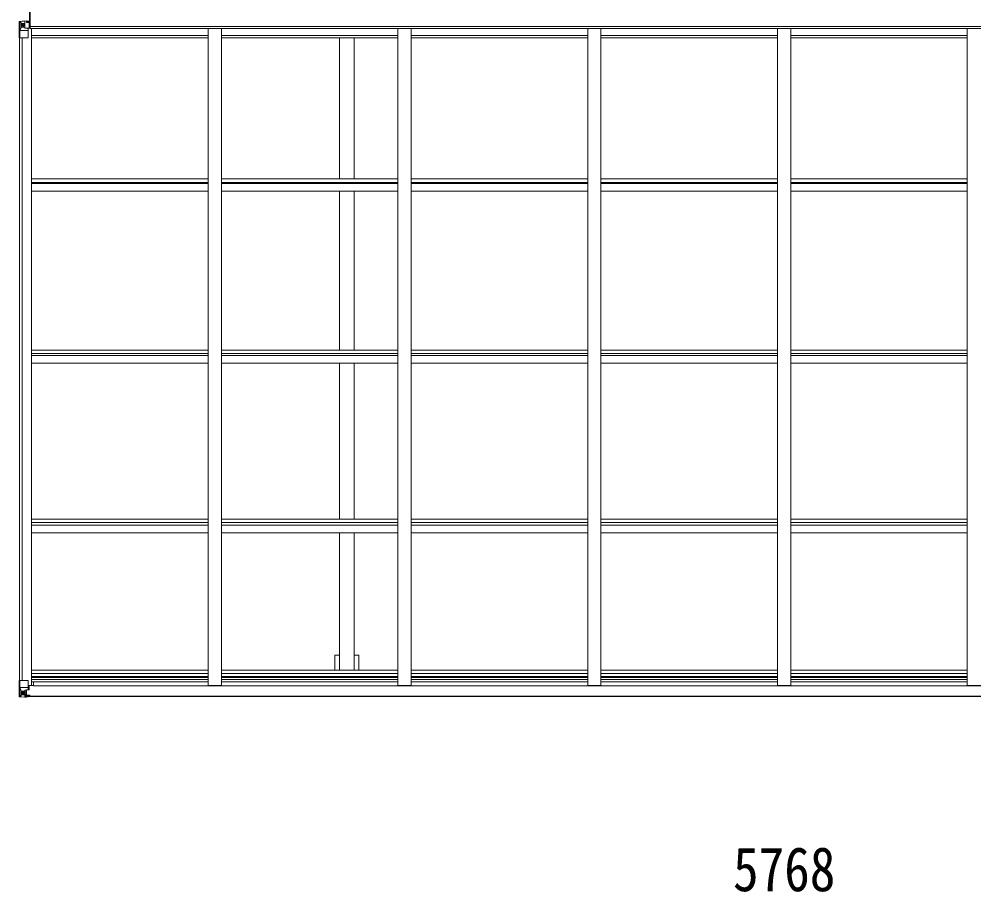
# Model space of a CAD drawing. Units: millimetres at full size; details may follow other scales. Extents: x -9783 to 33754, y -10064 to 6752.
# Drawn here: x 1090 to 4692, y 253 to 3546 of the extents above; entities that cross this region are included whole.
import ezdxf
from ezdxf.enums import TextEntityAlignment as Align

# ---------------------------------------------------------------- set-up
doc = ezdxf.new("R2010")
doc.units = ezdxf.units.MM
doc.header["$LTSCALE"] = 35
for name, color, linetype, lineweight in [('0-1_本体', 4, 'Continuous', 9), ('0-2_部品', 7, 'Continuous', 9), ('0-7_合掌部品', 3, 'Continuous', 9), ('0-A_寸法', 6, 'Continuous', 9)]:
    doc.layers.add(name, color=color, linetype=linetype, lineweight=lineweight)
doc.styles.add('ＭＳ ゴシック', font='')
doc.styles.get('ＭＳ ゴシック').set_extended_font_data('MS Gothic')

msp = doc.modelspace()

# ---------------------------------------------------------------- linework, layer by layer
at = {"layer": '0-1_本体'}
for p, q in [((1118.85, 3537.95), (1129.35, 3537.95)), ((1128.31, 3512.5), (1131.85, 3512.5)), ((6820.85, 3517.9), (1131.85, 3518.17)), ((1131.85, 3514.85), (1131.85, 3511.2)), ((6820.85, 3511.2), (1131.85, 3511.2)), ((1137.35, 3511.2), (1137.35, 1031.97)), ((1803.35, 3511.2), (1803.35, 1032.39)), ((1853.35, 3511.2), (1853.35, 1032.39)), ((2519.35, 3511.2), (2519.35, 1032.39)), ((2569.35, 3511.2), (2569.35, 1032.39)), ((3235.35, 3511.2), (3235.35, 1032.39)), ((3285.35, 3511.2), (3285.35, 1032.39)), ((3951.35, 3511.2), (3951.35, 1032.39)), ((4001.35, 3511.2), (4001.35, 1032.39)), ((4667.35, 3511.2), (4667.35, 1032.39)), ((1092.35, 3476.15), (1092.35, 1051.05)), ((1101.35, 3476.15), (1101.35, 1051.05)), ((1102.05, 3476.15), (1102.05, 1051.05)), ((1137.35, 3484.39), (1803.35, 3484.39)), ((1137.35, 3475.28), (1803.35, 3475.28)), ((1853.35, 3484.39), (2519.35, 3484.39)), ((1853.35, 3475.28), (2519.35, 3475.28)), ((2298.85, 3475.28), (2298.85, 2943.46)), ((2353.85, 3475.28), (2353.85, 2943.46)), ((2569.35, 3484.39), (3235.35, 3484.39)), ((2569.35, 3475.28), (3235.35, 3475.28)), ((3285.35, 3484.39), (3951.35, 3484.39)), ((3285.35, 3475.28), (3951.35, 3475.28)), ((4001.35, 3484.39), (4667.35, 3484.39)), ((4001.35, 3475.28), (4667.35, 3475.28)), ((1137.35, 2930.44), (1803.35, 2930.44)), ((1137.35, 2926.56), (1803.35, 2926.56)), ((1137.38, 2943.46), (1803.35, 2943.46)), ((1853.35, 2943.46), (2519.35, 2943.46)), ((1853.35, 2930.44), (2519.35, 2930.44)), ((1853.35, 2926.56), (2519.35, 2926.56)), ((2569.35, 2943.46), (3235.35, 2943.46)), ((2569.35, 2930.44), (3235.35, 2930.44)), ((2569.35, 2926.56), (3235.35, 2926.56)), ((3285.35, 2943.46), (3951.35, 2943.46)), ((3285.35, 2930.44), (3951.35, 2930.44)), ((3285.35, 2926.56), (3951.35, 2926.56)), ((4001.35, 2943.46), (4667.35, 2943.46)), ((4001.35, 2930.44), (4667.35, 2930.44)), ((4001.35, 2926.56), (4667.35, 2926.56)), ((1137.35, 2896.76), (1803.35, 2896.76)), ((1853.35, 2896.76), (2519.35, 2896.76)), ((2298.85, 2896.76), (2298.85, 2297.47)), ((2353.85, 2896.76), (2353.85, 2297.47)), ((2569.35, 2896.76), (3235.35, 2896.76)), ((3285.35, 2896.76), (3951.35, 2896.76)), ((4001.35, 2896.76), (4667.35, 2896.76)), ((1137.35, 2297.47), (1803.35, 2297.47)), ((1137.35, 2284.51), (1803.35, 2284.51)), ((1137.35, 2277.37), (1803.35, 2277.37)), ((1853.35, 2297.47), (2519.35, 2297.47)), ((1853.35, 2284.51), (2519.35, 2284.51)), ((1853.35, 2277.37), (2519.35, 2277.37)), ((2569.35, 2297.47), (3235.35, 2297.47)), ((2569.35, 2284.51), (3235.35, 2284.51)), ((2569.35, 2277.37), (3235.35, 2277.37)), ((3285.35, 2297.47), (3951.35, 2297.47)), ((3285.35, 2284.51), (3951.35, 2284.51)), ((3285.35, 2277.37), (3951.35, 2277.37)), ((4001.35, 2297.47), (4667.35, 2297.47)), ((4001.35, 2284.51), (4667.35, 2284.51)), ((4001.35, 2277.37), (4667.35, 2277.37)), ((1137.35, 2247.93), (1803.35, 2247.93)), ((1853.35, 2247.93), (2519.35, 2247.93)), ((2298.85, 2247.93), (2298.85, 1659.43)), ((2353.85, 2247.93), (2353.85, 1659.43)), ((2569.35, 2247.93), (3235.35, 2247.93)), ((3285.35, 2247.93), (3951.35, 2247.93)), ((4001.35, 2247.93), (4667.35, 2247.93)), ((1137.35, 1659.43), (1803.35, 1659.43)), ((1853.35, 1659.43), (2519.35, 1659.43)), ((2569.35, 1659.43), (3235.35, 1659.43)), ((3285.35, 1659.43), (3951.35, 1659.43)), ((4001.35, 1659.43), (4667.35, 1659.43)), ((1137.35, 1646.59), (1803.35, 1646.59)), ((1137.35, 1636.44), (1803.35, 1636.44)), ((1853.35, 1646.59), (2519.35, 1646.59)), ((1853.35, 1636.44), (2519.35, 1636.44)), ((2569.35, 1646.59), (3235.35, 1646.59)), ((2569.35, 1636.44), (3235.35, 1636.44)), ((3285.35, 1646.59), (3951.35, 1646.59)), ((3285.35, 1636.44), (3951.35, 1636.44)), ((4001.35, 1646.59), (4667.35, 1646.59)), ((4001.35, 1636.44), (4667.35, 1636.44)), ((1137.35, 1607.47), (1803.35, 1607.47)), ((1853.35, 1607.47), (2519.35, 1607.47)), ((2298.85, 1607.47), (2298.85, 1090.01)), ((2353.85, 1607.47), (2353.85, 1090.01)), ((2569.35, 1607.47), (3235.35, 1607.47)), ((3285.35, 1607.47), (3951.35, 1607.47)), ((4001.35, 1607.47), (4667.35, 1607.47)), ((2371.55, 1146.29), (2353.85, 1146.29)), ((2371.55, 1146.29), (2371.55, 1090.01)), ((1137.35, 1090.01), (1803.35, 1090.01)), ((1853.35, 1090.01), (2519.35, 1090.01)), ((2569.35, 1090.01), (3235.35, 1090.01)), ((3285.35, 1090.01), (3951.35, 1090.01)), ((4001.35, 1090.01), (4667.35, 1090.01)), ((1137.35, 1077.19), (1803.35, 1077.19)), ((1137.35, 1065.85), (1803.35, 1065.85)), ((1137.35, 1062.06), (1803.35, 1062.06)), ((1137.35, 1054.99), (1803.35, 1054.99)), ((1137.35, 1045.62), (1803.35, 1045.62)), ((1144.85, 1045.62), (1144.85, 1030.55)), ((1853.35, 1077.19), (2519.35, 1077.19)), ((1853.35, 1065.85), (2519.35, 1065.85)), ((1853.35, 1062.06), (2519.35, 1062.06)), ((1853.35, 1054.99), (2519.35, 1054.99)), ((1853.35, 1045.62), (2519.35, 1045.62)), ((2569.35, 1077.19), (3235.35, 1077.19)), ((2569.35, 1065.85), (3235.35, 1065.85)), ((2569.35, 1062.06), (3235.35, 1062.06)), ((2569.35, 1054.99), (3235.35, 1054.99)), ((2569.35, 1045.62), (3235.35, 1045.62)), ((3285.35, 1077.19), (3951.35, 1077.19)), ((3285.35, 1065.85), (3951.35, 1065.85)), ((3285.35, 1062.06), (3951.35, 1062.06)), ((3285.35, 1054.99), (3951.35, 1054.99)), ((3285.35, 1045.62), (3951.35, 1045.62)), ((4001.35, 1077.19), (4667.35, 1077.19)), ((4001.35, 1065.85), (4667.35, 1065.85)), ((4001.35, 1062.06), (4667.35, 1062.06)), ((4001.35, 1054.99), (4667.35, 1054.99)), ((4001.35, 1045.62), (4667.35, 1045.62)), ((1124.35, 1031.97), (1137.35, 1031.97)), ((1144.85, 1030.55), (6807.85, 1030.55)), ((1803.35, 1032.39), (1853.35, 1032.39)), ((2519.35, 1032.39), (2569.35, 1032.39)), ((3235.35, 1032.39), (3285.35, 1032.39)), ((3951.35, 1032.39), (4001.35, 1032.39)), ((4667.35, 1032.39), (4717.35, 1032.39)), ((1113.85, 992.35), (6838.85, 992.35)), ((1113.85, 990.28), (6838.85, 990.28))]:
    msp.add_line(p, q, dxfattribs=at)
msp.add_lwpolyline([(2298.85, 1146.29), (2281.15, 1146.29), (2281.15, 1090.01)], dxfattribs=at)
at = {"layer": '0-2_部品'}
for p, q in [((1093.2, 1051.05), (1123.35, 1051.05)), ((1093.2, 1051.05), (1093.2, 990.47)), ((1124.35, 1050.05), (1124.35, 1016.95)), ((1093.74, 1024.17), (1100.35, 1024.38)), ((1093.74, 1024.17), (1097.88, 1012.09)), ((1100.35, 1010.85), (1098.02, 1010.82)), ((1098.02, 1010.82), (1098.02, 997.35)), ((1100.35, 1024.38), (1124.35, 1024.38)), ((1100.35, 1010.85), (1112.35, 1010.85)), ((1100.35, 1010.85), (1100.35, 1010.85)), ((1112.35, 1014.15), (1112.35, 988.05)), ((1113.85, 1010.85), (1112.35, 1010.85)), ((1123.53, 1016.7), (1113.18, 1015.04)), ((1113.18, 1014.41), (1123.53, 1016.06)), ((1113.18, 1015.04), (1113.18, 1014.41)), ((1117.85, 1015.15), (1117.85, 995.19)), ((1123.53, 1016.06), (1123.53, 1016.7)), ((1123.8, 1016.14), (1127.85, 1016.17)), ((1144.85, 1031.78), (1124.35, 1031.78)), ((1128.85, 1028.05), (1124.35, 1028.05)), ((1127.85, 1017.91), (1128.85, 1017.9)), ((1128.85, 1016.18), (1127.85, 1016.17)), ((1128.85, 1031.78), (1128.85, 1016.18)), ((1090.35, 990.34), (1090.35, 990.38)), ((1091.29, 989.38), (1091.29, 989.35)), ((1091.29, 989.34), (1091.29, 989.34)), ((1100.26, 988.96), (1092.34, 989.43)), ((1093.2, 990.4), (1093.2, 990.47)), ((1097.16, 993.84), (1094.43, 990.17)), ((1098.02, 997.35), (1100.35, 997.29)), ((1100.35, 997.29), (1112.35, 997.29)), ((1112.35, 988.17), (1100.35, 988.95)), ((1105.83, 1004.49), (1105.83, 1005.45)), ((1111.35, 997.29), (1112.35, 997.29)), ((1113.85, 997.29), (1112.35, 997.29)), ((1113.85, 993.76), (1112.35, 993.76)), ((1112.35, 988.94), (1118.85, 988.54)), ((1118.85, 987.65), (1112.35, 988.05)), ((1117.85, 1007.25), (1113.85, 1007.25)), ((1117.85, 999.05), (1113.85, 999.05)), ((1114.35, 994.12), (1113.85, 994.12)), ((1118.85, 989.46), (1113.85, 989.55)), ((1113.96, 995.42), (1117.85, 995.42)), ((1114.35, 995.21), (1114.35, 995.05)), ((1114.35, 995.05), (1114.35, 995.05)), ((1124.35, 994.96), (1114.35, 995.05)), ((1114.35, 993.09), (1114.35, 995.05)), ((1122.35, 993.12), (1114.35, 993.12)), ((1122.35, 993.09), (1114.35, 993.09)), ((1118.85, 989.46), (1118.85, 990.28)), ((1118.85, 989.05), (1118.85, 989.46)), ((1118.85, 989.05), (1118.85, 988.54)), ((1118.85, 988.54), (1118.85, 987.65)), ((1123.85, 989.85), (1123.85, 990.28)), ((1124.15, 989.85), (1123.85, 989.85)), ((1124.15, 989.85), (1125.84, 990.28)), ((1124.35, 994.96), (1124.35, 993.35)), ((1124.35, 993.35), (1129.35, 993.35)), ((1129.35, 992.35), (1129.35, 993.35)), ((1129.35, 993.35), (1130.35, 993.35)), ((1130.35, 995.03), (1130.35, 994.92)), ((1130.35, 993.35), (1130.35, 994.92)), ((1130.35, 993.35), (1130.35, 992.35))]:
    msp.add_line(p, q, dxfattribs=at)
for points in [[(1090.35, 990.38), (1090.35, 1051.05), (1093.2, 1051.05)], [(1118.85, 989.05), (1113.85, 989.05), (1113.85, 1014.52)], [(1127.85, 1016.17), (1127.85, 1017.91), (1124.35, 1017.93)], [(1091.29, 989.34), (1100.35, 988.79), (1112.35, 988.05)], [(1103.91, 1003.53), (1102.95, 1003.53), (1102.95, 1002.57), (1103.91, 1002.57)], [(1105.83, 1005.45), (1104.87, 1005.45), (1104.87, 1004.49)], [(1104.87, 1001.61), (1104.87, 1000.65), (1105.83, 1000.65), (1105.83, 1001.61)], [(1106.79, 1002.57), (1107.75, 1002.57), (1107.75, 1003.53), (1106.79, 1003.53)], [(1129.35, 995.08), (1114.35, 995.21), (1114.35, 995.21)], [(1114.35, 994.12), (1122.35, 994.12), (1122.35, 992.35)], [(1124.35, 994.96), (1124.35, 994.97), (1130.35, 994.92)]]:
    msp.add_lwpolyline(points, dxfattribs=at)
msp.add_circle((1105.35, 1003.05), 5.3, dxfattribs=at)
for centre, radius, start, end in [((1123.35, 1050.05), 1, 0, 90), ((1113.29, 1014.11), 0.937, 96.73234, 177.67791), ((1113.29, 1013.48), 0.937, 96.73234, 177.67791), ((1123.42, 1017.63), 0.937, 276.73234, 357.67791), ((1123.42, 1016.99), 0.937, 276.73234, 357.67791), ((1091.35, 990.38), 0.999, 180.04917, 266.5576), ((1091.35, 990.34), 0.999, 180.04917, 266.5576), ((1091.35, 990.34), 1, 179.99921, 266.49983), ((1092.51, 976.73), 12.7, 84.89689, 90.75534), ((1094.48, 990.34), 1.28, 177.54105, 228.82169), ((1103.91, 1004.49), 0.96, 270, 0), ((1103.91, 1001.61), 0.96, 0, 90), ((1106.79, 1004.49), 0.96, 180, 270), ((1106.79, 1001.61), 0.96, 90, 180), ((1114.36, 995.72), 0.513, 178.95293, 268.11972), ((1114.35, 995.55), 0.5, 179.95536, 269.47105), ((1114.35, 992.62), 0.5, 89.99891, 179.99891), ((1114.35, 992.59), 0.5, 90.00309, 180.00198), ((1129.49, 987.39), 7.69, 83.56574, 91.03001)]:
    msp.add_arc(centre, radius, start, end, dxfattribs=at)
for centre, major_axis, ratio, start_param, end_param in [((1094.46, 1021.82), (0.85, -2.32), 0.403757, 3.0087805, 3.9744392), ((1096.62, 1010.8), (0, -3), 0.468246, 1.5772882, 2.0127935), ((1093.29, 989.26), (2, -0.12), 0.060933, 2.0712557, 3.1453404), ((1292.29, 977.03), (201, -12.36), 0.060933, 3.1453404, 3.145839), ((1093.48, 992.36), (-0.02, -3), 0.466854, 0.125683, 0.7596956), ((1095.15, 997.43), (0.03, -5), 0.573921, 0.7672717, 1.551125), ((1018.6, 997.29), (81.75, 0), 0.061163, 6.2824128, 6.2831853)]:
    msp.add_ellipse(centre, major_axis=major_axis, ratio=ratio, start_param=start_param, end_param=end_param, dxfattribs=at)
at = {"layer": '0-7_合掌部品'}
for p, q in [((1090.35, 3536.86), (1090.35, 3476.15)), ((1091.29, 3537.82), (1091.29, 3537.86)), ((1100.26, 3538.25), (1092.34, 3537.77)), ((1093.2, 3536.8), (1093.2, 3536.73)), ((1093.2, 3476.15), (1093.2, 3536.73)), ((1097.16, 3533.36), (1094.43, 3537.03)), ((1112.35, 3539.03), (1100.35, 3538.25)), ((1112.35, 3512.36), (1112.35, 3539.15)), ((1118.85, 3539.55), (1118.85, 3533.6)), ((1127.85, 3534.17), (1118.85, 3534.23)), ((1128.85, 3513.31), (1128.85, 3533.46)), ((1093.74, 3503.03), (1097.88, 3515.12)), ((1093.74, 3503.03), (1100.35, 3502.82)), ((1098.02, 3529.85), (1100.35, 3529.91)), ((1098.02, 3516.38), (1098.02, 3529.85)), ((1100.35, 3516.35), (1098.02, 3516.38)), ((1100.35, 3529.91), (1112.35, 3529.91)), ((1100.35, 3516.35), (1100.35, 3516.35)), ((1112.35, 3516.35), (1100.35, 3516.35)), ((1100.35, 3502.82), (1124.35, 3502.82)), ((1104.87, 3522.71), (1104.87, 3521.75)), ((1112.35, 3512.36), (1118.85, 3512.36)), ((1113.18, 3512.16), (1113.18, 3512.36)), ((1123.53, 3510.51), (1113.18, 3512.16)), ((1115.88, 3512.36), (1123.53, 3511.14)), ((1118.85, 3512.36), (1127.85, 3512.4)), ((1123.53, 3511.14), (1123.53, 3510.51)), ((1124.35, 3477.15), (1124.35, 3510.25)), ((1090.35, 3476.15), (1123.35, 3476.15))]:
    msp.add_line(p, q, dxfattribs=at)
msp.add_lwpolyline([(1130.85, 3514.83), (1130.85, 3577.83), (1129.35, 3577.83), (1129.35, 3514.83)], close=True, dxfattribs=at)
for points in [[(1130.85, 3514.83), (1131.85, 3514.83), (1131.85, 3577.83), (1130.85, 3577.83)], [(1091.29, 3537.86), (1100.35, 3538.42), (1118.85, 3539.55)], [(1128.85, 3533.46), (1128.84, 3533.57), (1118.85, 3533.6)], [(1103.91, 3524.63), (1102.95, 3524.63), (1102.95, 3523.67), (1103.91, 3523.67)], [(1105.83, 3525.59), (1105.83, 3526.55), (1104.87, 3526.55), (1104.87, 3525.59)], [(1104.87, 3521.75), (1105.83, 3521.75), (1105.83, 3522.71)], [(1106.79, 3523.67), (1107.75, 3523.67), (1107.75, 3524.63), (1106.79, 3524.63)]]:
    msp.add_lwpolyline(points, dxfattribs=at)
msp.add_circle((1105.35, 3524.15), 5.3, dxfattribs=at)
for centre, radius, start, end in [((1091.35, 3536.86), 0.999, 93.4424, 179.95083), ((1091.35, 3536.86), 1, 93.50017, 180.00079), ((1091.35, 3536.82), 0.999, 93.4424, 179.95083), ((1092.51, 3550.47), 12.7, 269.24466, 275.10311), ((1094.48, 3536.86), 1.28, 131.17831, 182.45895), ((1103.91, 3525.59), 0.96, 270, 0), ((1103.91, 3522.71), 0.96, 0, 90), ((1106.79, 3525.59), 0.96, 180, 270), ((1106.79, 3522.71), 0.96, 90, 180), ((1113.29, 3513.09), 0.937, 230.93398, 263.26766), ((1123.42, 3510.21), 0.937, 2.32209, 83.26766), ((1123.42, 3509.58), 0.937, 2.32209, 83.26766), ((1123.35, 3477.15), 1, 270, 0)]:
    msp.add_arc(centre, radius, start, end, dxfattribs=at)
for centre, major_axis, ratio, start_param, end_param in [((1292.29, 3550.17), (201, 12.36), 0.060933, 3.1373463, 3.1378449), ((1093.29, 3537.94), (2, 0.12), 0.060933, 3.1378449, 4.2119296), ((1093.48, 3534.84), (-0.02, 3), 0.466854, 5.5234897, 6.1575023), ((1095.15, 3529.77), (0.03, 5), 0.573921, 4.7320603, 5.5159136), ((1127.85, 3533.47), (1, -0.012), 0.707053, 0.1587743, 1.5795216), ((1094.46, 3505.38), (0.85, 2.32), 0.403757, 2.3087461, 3.2744049), ((1096.62, 3516.4), (0, 3), 0.468246, 4.2703918, 4.7058971), ((1018.6, 3529.91), (81.75, 0), 0.061163, 0, 0.0007725), ((1127.85, 3513.3), (1, 0.021), 0.906239, 4.6936843, 6.2644806)]:
    msp.add_ellipse(centre, major_axis=major_axis, ratio=ratio, start_param=start_param, end_param=end_param, dxfattribs=at)

# ---------------------------------------------------------------- texts
at = {"layer": '0-A_寸法', "color": 7, "style": 'ＭＳ ゴシック', "width": 0.85}
msp.add_text('5768', height=166.8, dxfattribs=at).set_placement((3783.85, 206.01), align=Align.BOTTOM_LEFT)

doc.saveas('drawing.dxf')
